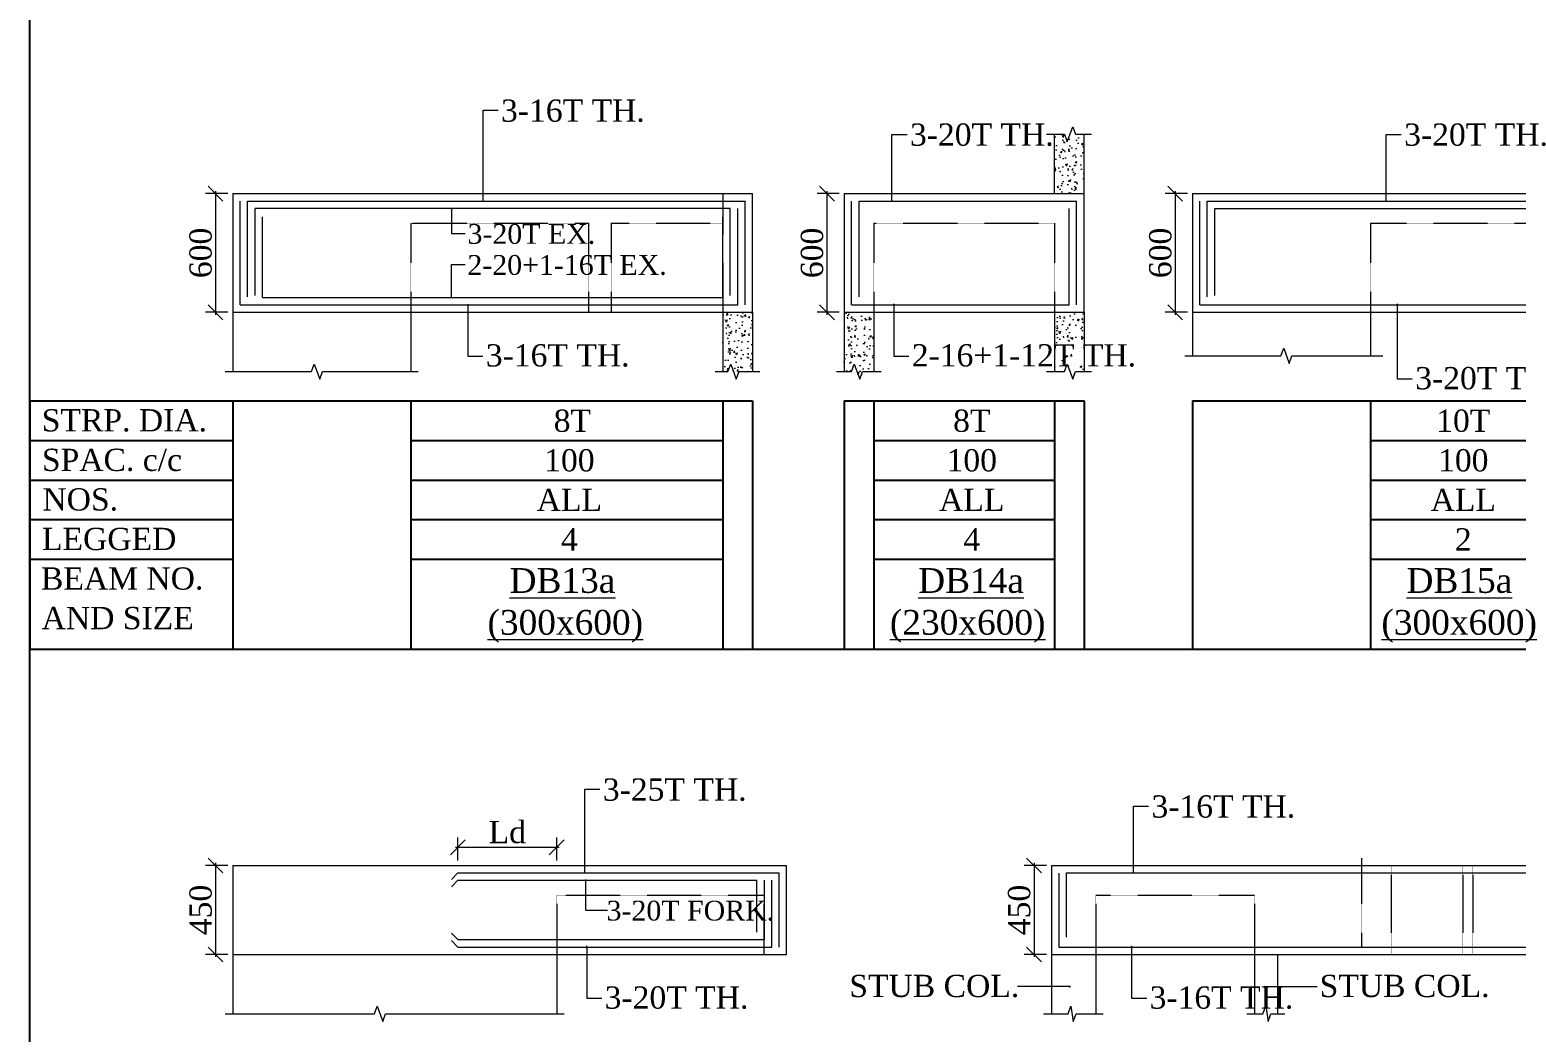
# Model space of a CAD drawing. Header units: millimetres. Extents: x 9787089 to 10042845, y -7706546 to -7623003.
# Drawn here: x 9914783 to 9929814, y -7682409 to -7672271 of the extents above; entities that cross this region are included whole.
import ezdxf
from ezdxf.enums import TextEntityAlignment as Align

# ---------------------------------------------------------------- set-up
doc = ezdxf.new("R2010")
doc.units = ezdxf.units.MM
doc.header["$LTSCALE"] = 10
doc.header["$PDMODE"] = 3
doc.linetypes.add('HIDDEN', pattern=[0.375, 0.25, -0.125])
doc.layers.add('S-COLUMN & WALL', color=7, linetype='Continuous', lineweight=18, true_color=0xfa321e)
for name, color, linetype, lineweight in [('S-CUT OUT LINE', 9, 'Continuous', 0), ('S-DIM L.S.', 7, 'Continuous', 0), ('S-HATCH', 8, 'Continuous', 0), ('S-L.S.SECTION', 5, 'Continuous', 0), ('S-L.S.SLAB LINE', 252, 'HIDDEN', 0), ('S-L.S.STEEL', 1, 'Continuous', 9), ('S-SECTION MARK', 7, 'Continuous', 0), ('S-TEXT', 7, 'Continuous', 0), ('S-TEXT L.S. BEAM NO.', 30, 'Continuous', 0), ('S-TEXT. L.S.', 7, 'Continuous', 0)]:
    doc.layers.add(name, color=color, linetype=linetype, lineweight=lineweight)
doc.layers.add('S-SHEET', color=250, linetype='Continuous')
doc.styles.add('135', font='arial.ttf', dxfattribs={"width": 0.8, "height": 135})
doc.styles.get("Standard").update_dxf_attribs({"font": 'arial.ttf'})
doc.styles.add('TEXT', font='times.ttf')
doc.dimstyles.new('75', dxfattribs={"dimtxt": 135, "dimasz": 90, "dimexe": 0.1, "dimexo": 0.03, "dimgap": 0.09, "dimtad": 1, "dimdec": 0, "dimzin": 0, "dimdsep": 46, "dimtxsty": '135', "dimblk": 'ARCHTICK', "dimcen": 0.09, "dimclrd": 256, "dimclre": 256, "dimclrt": 256, "dimadec": 0, "dimazin": 0, "dimtfac": 1, "dimtdec": 0, "dimtofl": 0, "dimtmove": 1, "dimatfit": 3, "dimldrblk": 'DOTSMALL', "dimfxl": 1, "dimtolj": 1, "dimtzin": 0, "dimlwd": -1, "dimlwe": -1, "dimarcsym": 0})
doc.dimstyles.new('SETU_1', dxfattribs={"dimtxt": 200, "dimasz": 150, "dimexe": 100, "dimexo": 50, "dimgap": 35, "dimtad": 1, "dimdec": 0, "dimzin": 0, "dimdsep": 46, "dimtxsty": 'Standard', "dimblk": 'OBLIQUE', "dimcen": 150, "dimdle": 25, "dimclrd": 256, "dimclre": 7, "dimclrt": 256, "dimadec": 0, "dimazin": 0, "dimtfac": 1, "dimtdec": 0, "dimtofl": 0, "dimtmove": 1, "dimatfit": 3, "dimfxl": 1, "dimtolj": 1, "dimtzin": 0, "dimlwd": -1, "dimlwe": 5, "dimarcsym": 1})
pattern_1 = [(50, (-325636.58, 96778.73), (182.184669, -15.9390855), [19.05, -209.55]), (355, (-325636.58, 96778.73), (-35.2434214, 191.0568452), [15.24, -167.6405842]), (100.4514447, (-325621.4, 96777.4), (146.941247, 175.117752), [16.1900088, -178.0902446]), (46.1842, (-325636.58, 96829.53), (271.079041, -42.042328), [28.575, -314.325]), (96.6355576, (-325614, 96826.03), (237.404134, 247.4261246), [24.285023, -267.135608]), (351.1841512, (-325636.58, 96829.53), (237.404134, 247.4261246), [22.859967, -251.459732]), (21, (-325611.18, 96816.83), (151.6143913, -102.2651982), [19.05, -209.55]), (326, (-325611.18, 96816.83), (61.8020283, 184.187966), [15.24, -167.64]), (71.451445, (-325598.55, 96808.3), (213.4164193, 81.922769), [16.1900088, -178.0899376]), (37.5, (-325636.584, 96778.73), (3.08860325, 84.55503887), [0, -165.608, 0, -170.18, 0, -168.275]), (7.5, (-325636.58, 96778.73), (66.8196625, 100.1805748), [0, -97.028, 0, -161.798, 0, -64.135]), (327.5, (-325693.226, 96778.73), (135.59059517, -5.728744), [0, -63.5, 0, -198.12, 0, -262.89]), (317.5, (-325718.63, 96778.73), (148.1291814, 25.426491), [0, -82.55, 0, -131.572, 0, -186.69])]

# ---------------------------------------------------------------- blocks, each defined once
blk = doc.blocks.new('_ArchTick')
at = {"color": 0, "linetype": 'ByBlock', "const_width": 0.15}
blk.add_lwpolyline([(-0.5, -0.5), (0.5, 0.5)], dxfattribs=at)
blk = doc.blocks.new('_Oblique')
at = {"color": 0, "linetype": 'ByBlock', "lineweight": -2}
blk.add_line((-0.5, -0.5), (0.5, 0.5), dxfattribs=at)
blk = doc.blocks.new('*D32')
at = {"layer": 'Defpoints', "color": 0, "transparency": 16777216}
for p in [(9916837, -7673928), (9916661, -7675128), (9916837, -7675128)]:
    blk.add_point(p, dxfattribs=at)
at = {"layer": 'S-DIM L.S.', "color": 7, "lineweight": 5, "transparency": 16777216}
for p, q in [((9916787, -7673928), (9916561, -7673928)), ((9916787, -7675128), (9916561, -7675128))]:
    blk.add_line(p, q, dxfattribs=at)
at = {"layer": 'S-DIM L.S.', "transparency": 16777216}
blk.add_line((9916661, -7673903), (9916661, -7675153), dxfattribs=at)
at = {"layer": 'S-DIM L.S.', "transparency": 16777216, "xscale": 150, "yscale": 150, "zscale": 150}
for p, rotation in [((9916661, -7673928), 90), ((9916661, -7675128), 270)]:
    blk.add_blockref('_Oblique', p, dxfattribs=dict(at, rotation=rotation))
at = {"layer": 'S-DIM L.S.', "transparency": 16777216, "insert": (9916512, -7674528), "char_height": 225, "attachment_point": 5, "rotation": 90, "style": 'TEXT'}
blk.add_mtext('\\A1;600', dxfattribs=at)
blk = doc.blocks.new('*D33')
at = {"layer": 'Defpoints', "color": 0, "transparency": 16777216}
for p in [(9923019, -7673928), (9922844, -7675128), (9923019, -7675128)]:
    blk.add_point(p, dxfattribs=at)
at = {"layer": 'S-DIM L.S.', "color": 7, "lineweight": 5, "transparency": 16777216}
for p, q in [((9922969, -7673928), (9922744, -7673928)), ((9922969, -7675128), (9922744, -7675128))]:
    blk.add_line(p, q, dxfattribs=at)
at = {"layer": 'S-DIM L.S.', "transparency": 16777216}
blk.add_line((9922844, -7673903), (9922844, -7675153), dxfattribs=at)
at = {"layer": 'S-DIM L.S.', "transparency": 16777216, "xscale": 150, "yscale": 150, "zscale": 150}
for p, rotation in [((9922844, -7673928), 90), ((9922844, -7675128), 270)]:
    blk.add_blockref('_Oblique', p, dxfattribs=dict(at, rotation=rotation))
at = {"layer": 'S-DIM L.S.', "transparency": 16777216, "insert": (9922694, -7674528), "char_height": 225, "attachment_point": 5, "rotation": 90, "style": 'TEXT'}
blk.add_mtext('\\A1;600', dxfattribs=at)
blk = doc.blocks.new('*D34')
at = {"layer": 'Defpoints', "color": 0, "transparency": 16777216}
for p in [(9926540, -7673928), (9926365, -7675128), (9926540, -7675128)]:
    blk.add_point(p, dxfattribs=at)
at = {"layer": 'S-DIM L.S.', "color": 7, "lineweight": 5, "transparency": 16777216}
for p, q in [((9926490, -7673928), (9926265, -7673928)), ((9926490, -7675128), (9926265, -7675128))]:
    blk.add_line(p, q, dxfattribs=at)
at = {"layer": 'S-DIM L.S.', "transparency": 16777216}
blk.add_line((9926365, -7673903), (9926365, -7675153), dxfattribs=at)
at = {"layer": 'S-DIM L.S.', "transparency": 16777216, "xscale": 150, "yscale": 150, "zscale": 150}
for p, rotation in [((9926365, -7673928), 90), ((9926365, -7675128), 270)]:
    blk.add_blockref('_Oblique', p, dxfattribs=dict(at, rotation=rotation))
at = {"layer": 'S-DIM L.S.', "transparency": 16777216, "insert": (9926216, -7674528), "char_height": 225, "attachment_point": 5, "rotation": 90, "style": 'TEXT'}
blk.add_mtext('\\A1;600', dxfattribs=at)
blk = doc.blocks.new('*D41')
at = {"layer": 'Defpoints', "color": 0, "transparency": 16777216}
for p in [(9916837, -7680722), (9916661, -7681622), (9916837, -7681622)]:
    blk.add_point(p, dxfattribs=at)
at = {"layer": 'S-DIM L.S.', "color": 7, "lineweight": 5, "transparency": 16777216}
for p, q in [((9916787, -7680722), (9916561, -7680722)), ((9916787, -7681622), (9916561, -7681622))]:
    blk.add_line(p, q, dxfattribs=at)
at = {"layer": 'S-DIM L.S.', "transparency": 16777216}
blk.add_line((9916661, -7680697), (9916661, -7681647), dxfattribs=at)
at = {"layer": 'S-DIM L.S.', "transparency": 16777216, "xscale": 150, "yscale": 150, "zscale": 150}
for p, rotation in [((9916661, -7680722), 90), ((9916661, -7681622), 270)]:
    blk.add_blockref('_Oblique', p, dxfattribs=dict(at, rotation=rotation))
at = {"layer": 'S-DIM L.S.', "transparency": 16777216, "insert": (9916512, -7681172), "char_height": 225, "attachment_point": 5, "rotation": 90, "style": 'TEXT'}
blk.add_mtext('\\A1;450', dxfattribs=at)
blk = doc.blocks.new('*D42')
at = {"layer": 'Defpoints', "color": 0, "transparency": 16777216}
for p in [(9919112, -7680539), (9919112, -7680722), (9920112, -7680722)]:
    blk.add_point(p, dxfattribs=at)
at = {"layer": 'S-DIM L.S.', "color": 7, "lineweight": 5, "transparency": 16777216}
for p, q in [((9919112, -7680672), (9919112, -7680439)), ((9920112, -7680672), (9920112, -7680439))]:
    blk.add_line(p, q, dxfattribs=at)
at = {"layer": 'S-DIM L.S.', "transparency": 16777216}
blk.add_line((9920137, -7680539), (9919087, -7680539), dxfattribs=at)
at = {"layer": 'S-DIM L.S.', "transparency": 16777216, "xscale": 150, "yscale": 150, "zscale": 150, "rotation": 180}
blk.add_blockref('_Oblique', (9919112, -7680539), dxfattribs=at)
at = {"layer": 'S-DIM L.S.', "transparency": 16777216, "xscale": 150, "yscale": 150, "zscale": 150}
blk.add_blockref('_Oblique', (9920112, -7680539), dxfattribs=at)
at = {"layer": 'S-DIM L.S.', "transparency": 16777216, "insert": (9919612, -7680386), "char_height": 225, "attachment_point": 5, "style": 'TEXT'}
blk.add_mtext('\\A1;Ld', dxfattribs=at)
blk = doc.blocks.new('*D43')
at = {"layer": 'Defpoints', "color": 0, "transparency": 16777216}
for p in [(9925113, -7680722), (9924938, -7681622), (9925113, -7681622)]:
    blk.add_point(p, dxfattribs=at)
at = {"layer": 'S-DIM L.S.', "color": 7, "lineweight": 5, "transparency": 16777216}
for p, q in [((9925063, -7680722), (9924838, -7680722)), ((9925063, -7681622), (9924838, -7681622))]:
    blk.add_line(p, q, dxfattribs=at)
at = {"layer": 'S-DIM L.S.', "transparency": 16777216}
blk.add_line((9924938, -7680697), (9924938, -7681647), dxfattribs=at)
at = {"layer": 'S-DIM L.S.', "transparency": 16777216, "xscale": 150, "yscale": 150, "zscale": 150}
for p, rotation in [((9924938, -7680722), 90), ((9924938, -7681622), 270)]:
    blk.add_blockref('_Oblique', p, dxfattribs=dict(at, rotation=rotation))
at = {"layer": 'S-DIM L.S.', "transparency": 16777216, "insert": (9924789, -7681172), "char_height": 225, "attachment_point": 5, "rotation": 90, "style": 'TEXT'}
blk.add_mtext('\\A1;450', dxfattribs=at)

msp = doc.modelspace()

# ---------------------------------------------------------------- hatches: boundary and pattern name
at = {"layer": 'S-HATCH', "linetype": 'ByBlock'}
h = msp.add_hatch(dxfattribs=at)
h.set_pattern_fill('AR-CONC', color=256)
h.set_pattern_definition(pattern_1)
h.paths.add_polyline_path([(9925443.8, -7673328.3), (9925358.6, -7673328.3), (9925330.7, -7673251.4), (9925274.7, -7673405.1), (9925246.7, -7673328.3), (9925143.8, -7673328.3), (9925143.8, -7673928.3), (9925443.8, -7673928.3)])
h = msp.add_hatch(dxfattribs=at)
h.set_pattern_fill('AR-CONC', color=256)
h.set_pattern_definition([(50, (-270111.4, 139779.17), (182.184669, -15.9390855), [19.05, -209.55]), (355, (-270111.4, 139779.17), (-35.2434214, 191.0568452), [15.24, -167.6405842]), (100.4514447, (-270096.22, 139777.84), (146.941247, 175.117752), [16.1900088, -178.0902446]), (46.1842, (-270111.4, 139829.97), (271.079041, -42.042328), [28.575, -314.325]), (96.6355576, (-270088.8, 139826.47), (237.404134, 247.4261246), [24.285023, -267.135608]), (351.1841512, (-270111.4, 139829.97), (237.404134, 247.4261246), [22.859967, -251.459732]), (21, (-270086, 139817.27), (151.6143913, -102.2651982), [19.05, -209.55]), (326, (-270086, 139817.27), (61.8020283, 184.187966), [15.24, -167.64]), (71.451445, (-270073.36, 139808.75), (213.4164193, 81.922769), [16.1900088, -178.0899376]), (37.5, (-270111.4, 139779.17), (3.08860325, 84.55503887), [0, -165.608, 0, -170.18, 0, -168.275]), (7.5, (-270111.4, 139779.17), (66.8196625, 100.1805748), [0, -97.028, 0, -161.798, 0, -64.135]), (327.5, (-270168.04, 139779.17), (135.59059517, -5.728744), [0, -63.5, 0, -198.12, 0, -262.89]), (317.5, (-270193.44, 139779.17), (148.1291814, 25.426491), [0, -82.55, 0, -131.572, 0, -186.69])])
h.paths.add_polyline_path([(9922091.6, -7675128.3), (9921791.6, -7675128.3), (9921791.6, -7675728.3), (9921843.7, -7675728.3), (9921871.6, -7675651.4), (9921927.6, -7675805.1), (9921955.6, -7675728.3), (9922091.6, -7675728.3)])
h = msp.add_hatch(dxfattribs=at)
h.set_pattern_fill('AR-CONC', color=256)
h.set_pattern_definition(pattern_1)
h.paths.add_polyline_path([(9923318.8, -7675128.3), (9923018.9, -7675128.3), (9923018.9, -7675728.3), (9923091.7, -7675728.3), (9923119.7, -7675651.4), (9923175.6, -7675805.1), (9923203.6, -7675728.3), (9923318.8, -7675728.3)])
h = msp.add_hatch(dxfattribs=at)
h.set_pattern_fill('AR-CONC', color=256)
h.set_pattern_definition(pattern_1)
h.paths.add_polyline_path([(9925443.8, -7675728.3), (9925358.6, -7675728.3), (9925330.7, -7675805.1), (9925274.7, -7675651.4), (9925246.7, -7675728.3), (9925143.8, -7675728.3), (9925143.8, -7675128.3), (9925443.8, -7675128.3)])

# ---------------------------------------------------------------- linework, layer by layer
at = {"layer": 'S-COLUMN & WALL', "color": 20, "ltscale": 0.1, "true_color": 0xff2424}
for p, q in [((9925113.2, -7681622.1, 0), (9925113.2, -7682222.1, 0)), ((9925563.3, -7681622.1, 0), (9925563.3, -7682222.1, 0))]:
    msp.add_line(p, q, dxfattribs=at)
at = {"layer": 'S-COLUMN & WALL', "color": 230, "ltscale": 0.1, "true_color": 0xff148a}
for p, q in [((9927168.2, -7681622.1, 0), (9927168.2, -7682222.1, 0)), ((9927398.2, -7681622.1, 0), (9927398.2, -7682222.1, 0))]:
    msp.add_line(p, q, dxfattribs=at)
at = {"layer": 'S-COLUMN & WALL', "color": 20, "ltscale": 0.1, "true_color": 0xff2424, "elevation": 0}
msp.add_lwpolyline([(9925034.9, -7682222.1), (9925283.2, -7682222.1), (9925311.1, -7682145.3), (9925335.1, -7682299), (9925363.1, -7682222.1), (9925638.3, -7682222.1)], dxfattribs=at)
at = {"layer": 'S-COLUMN & WALL', "color": 230, "ltscale": 0.1, "true_color": 0xff148a, "elevation": 0}
msp.add_lwpolyline([(9927089.9, -7682222.1), (9927253.1, -7682222.1), (9927281.1, -7682145.3), (9927305, -7682299), (9927333, -7682222.1), (9927473.2, -7682222.1)], dxfattribs=at)
at = {"layer": 'S-CUT OUT LINE', "color": 5, "elevation": 0}
for points in [[(9925065.5, -7673328.3), (9925246.7, -7673328.3), (9925274.7, -7673405.1), (9925330.7, -7673251.4), (9925358.6, -7673328.3), (9925518.8, -7673328.3)], [(9926461.9, -7675568.6), (9927434.3, -7675568.6), (9927462.2, -7675491.8), (9927518.2, -7675645.5), (9927546.2, -7675568.6), (9928464.2, -7675568.6)], [(9916758.3, -7675728.3), (9917631.3, -7675728.3), (9917659.2, -7675651.4), (9917715.2, -7675805.1), (9917743.1, -7675728.3), (9918711.6, -7675728.3)], [(9921713.3, -7675728.3), (9921843.7, -7675728.3), (9921871.6, -7675651.4), (9921927.6, -7675805.1), (9921955.6, -7675728.3), (9922166.6, -7675728.3)], [(9922940.6, -7675728.3), (9923091.7, -7675728.3), (9923119.7, -7675651.4), (9923175.6, -7675805.1), (9923203.6, -7675728.3), (9923393.9, -7675728.3)], [(9925065.5, -7675728.3), (9925246.7, -7675728.3), (9925274.7, -7675651.4), (9925330.7, -7675805.1), (9925358.6, -7675728.3), (9925518.8, -7675728.3)], [(9916758.3, -7682222.1), (9918269.4, -7682222.1), (9918297.4, -7682145.3), (9918353.3, -7682299), (9918381.3, -7682222.1), (9920186.6, -7682222.1)]]:
    msp.add_lwpolyline(points, dxfattribs=at)
at = {"layer": 'S-L.S.SECTION'}
for p, q in [((9925143.8, -7673928.3), (9925143.8, -7673328.3)), ((9925443.8, -7673928.3), (9925443.8, -7673328.3)), ((9916836.6, -7673928.3), (9922091.6, -7673928.3)), ((9916836.6, -7673928.3), (9916836.6, -7675128.3)), ((9922091.6, -7675128.3), (9922091.6, -7673928.3)), ((9923018.8, -7673928.3), (9925443.8, -7673928.3)), ((9923018.9, -7673928.3), (9923018.9, -7675128.3)), ((9925443.8, -7675128.3), (9925443.8, -7673928.3)), ((9926540.2, -7673928.3), (9934750.3, -7673928.3)), ((9926540.2, -7673928.3), (9926540.2, -7675128.3)), ((9916836.6, -7675128.3), (9922091.6, -7675128.3)), ((9916836.6, -7675128.3), (9916836.6, -7675728.3)), ((9918636.6, -7675128.3), (9918636.6, -7675728.3)), ((9921791.6, -7675128.3), (9921791.6, -7675728.3)), ((9922091.6, -7675128.3), (9922091.6, -7675728.3)), ((9923018.8, -7675128.3), (9925443.8, -7675128.3)), ((9923018.9, -7675128.3), (9923018.9, -7675728.3)), ((9923318.9, -7675128.3), (9923318.9, -7675728.3)), ((9925143.8, -7675128.3), (9925143.8, -7675728.3)), ((9925443.8, -7675128.3), (9925443.8, -7675728.3)), ((9926540.2, -7675128.3), (9934750.3, -7675128.3)), ((9926540.2, -7675128.3), (9926540.2, -7675568.6)), ((9928340.2, -7675128.3), (9928340.2, -7675568.6)), ((9916836.6, -7680722.1), (9922436.6, -7680722.1, 0)), ((9916836.6, -7680722.1), (9916836.6, -7682222.1)), ((9922436.6, -7681622.1, 0), (9922436.6, -7680722.1, 0)), ((9925113.2, -7680722.1, 0), (9937433.2, -7680722.1)), ((9925113.2, -7680722.1, 0), (9925113.2, -7681622.1, 0)), ((9916836.6, -7681622.1), (9922436.6, -7681622.1, 0)), ((9920111.6, -7681622.1), (9920111.6, -7682222.1)), ((9925113.2, -7681622.1, 0), (9937433.2, -7681622.1))]:
    msp.add_line(p, q, dxfattribs=at)
at = {"layer": 'S-L.S.SLAB LINE', "ltscale": 0.3}
for p, q in [((9921791.6, -7673928.3), (9921791.6, -7675128.3)), ((9916836.6, -7674228.3), (9916836.6, -7674228.3)), ((9918636.6, -7674228.3), (9920431.6, -7674228.3)), ((9918636.6, -7674228.3), (9918636.6, -7675128.3)), ((9920431.6, -7674228.3), (9920431.6, -7675128.3)), ((9920661.6, -7674228.3), (9920661.6, -7675128.3)), ((9920661.6, -7674228.3), (9921791.6, -7674228.3)), ((9923018.8, -7674228.3), (9923018.9, -7674228.3)), ((9923318.8, -7674228.3), (9925143.8, -7674228.3)), ((9923318.9, -7674228.3), (9923318.9, -7675128.3)), ((9925143.8, -7674228.3), (9925143.8, -7675128.3)), ((9926540.2, -7674228.3), (9926540.2, -7674228.3)), ((9928340.2, -7674228.3), (9930135.2, -7674228.3)), ((9928340.2, -7674228.3), (9928340.2, -7675128.3)), ((9928248.2, -7680647.1), (9928248.2, -7681547.1)), ((9928548.2, -7680722.1), (9928548.2, -7681622.1)), ((9929273.2, -7680722.1), (9929273.2, -7681622.1)), ((9929373.2, -7680722.1), (9929373.2, -7681622.1)), ((9920111.6, -7681022.1), (9920111.6, -7681622.1)), ((9920111.6, -7681022.1), (9922206.6, -7681022.1)), ((9922206.6, -7681022.1), (9922206.6, -7681622.1)), ((9925563.3, -7681022.1, 0), (9925563.3, -7681622.1, 0)), ((9925563.3, -7681022.1, 0), (9927168.2, -7681022.1, 0)), ((9927168.2, -7681022.1, 0), (9927168.2, -7681622.1, 0))]:
    msp.add_line(p, q, dxfattribs=at)
at = {"layer": 'S-L.S.STEEL'}
for p, q in [((9916911.6, -7675053.3), (9916911.6, -7674003.3)), ((9916986.6, -7674003.3), (9922016.6, -7674003.3)), ((9916986.6, -7674973.6), (9916986.6, -7674003.3)), ((9922016.6, -7675053.3), (9922016.6, -7674003.3)), ((9923093.8, -7675053.3), (9923093.8, -7674003.3)), ((9923168.8, -7674003.3), (9925368.8, -7674003.3)), ((9923168.8, -7674973.6), (9923168.8, -7674003.3)), ((9925368.8, -7675053.3), (9925368.8, -7674003.3)), ((9926615.2, -7675053.3), (9926615.2, -7674003.3)), ((9926690.2, -7674973.6), (9926690.2, -7674003.3)), ((9926690.2, -7674003.3), (9934586.4, -7674003.3)), ((9921866.6, -7674078.3), (9917061.6, -7674078.3)), ((9917061.6, -7674957.1), (9917061.6, -7674078.3)), ((9917136.6, -7674978.3), (9917136.6, -7674161.8)), ((9921791.6, -7674978.3), (9921791.6, -7674161.8)), ((9921866.6, -7674957.1), (9921866.6, -7674078.3)), ((9921941.6, -7675053.3), (9921941.6, -7674078.3)), ((9925293.8, -7675053.3), (9925293.8, -7674078.3)), ((9926765.2, -7674957.1), (9926765.2, -7674078.3)), ((9926765.2, -7674078.3), (9934504.4, -7674078.3)), ((9916911.6, -7675053.3), (9921941.6, -7675053.3)), ((9917136.6, -7674978.3), (9921791.6, -7674978.3)), ((9923093.8, -7675053.3), (9925293.8, -7675053.3)), ((9926615.2, -7675053.3), (9934668.3, -7675053.3)), ((9919111.6, -7680797.1), (9919048.4, -7680864)), ((9919111.6, -7680872.1), (9919048.4, -7680939)), ((9919111.6, -7680797.1), (9922361.6, -7680797.1, 0)), ((9919111.6, -7680872.1), (9922136.6, -7680872.1, 0)), ((9922136.6, -7681397.1, 0), (9922136.6, -7680872.1, 0)), ((9922211.6, -7681472.1, 0), (9922211.6, -7680872.1, 0)), ((9922286.6, -7681547.1, 0), (9922286.6, -7680872.1, 0)), ((9922361.6, -7681547.1, 0), (9922361.6, -7680797.1, 0)), ((9925188.2, -7680798.5, 0), (9925188.2, -7681547.1, 0)), ((9925263.2, -7680797.1, 0), (9925263.2, -7681445.9, 0)), ((9919111.6, -7681472.1), (9919048.4, -7681405.3)), ((9919111.6, -7681547.1), (9919048.4, -7681480.3)), ((9919111.6, -7681472.1), (9922211.6, -7681472.1, 0)), ((9919111.6, -7681547.1), (9922286.6, -7681547.1, 0)), ((9925188.2, -7681547.1, 0), (9937358.2, -7681547.1))]:
    msp.add_line(p, q, dxfattribs=at)
msp.add_polyline3d([(9925263.2, -7680797.1, 0), (9937283.2, -7680797.1, 0)], dxfattribs=at)
at = {"layer": 'S-SHEET'}
for p, q in [((9914783.4, -7676024.8, 0), (9916836.6, -7676024.8, 0)), ((9914783.4, -7676024.8), (9914783.4, -7678534)), ((9916836.6, -7676024.8), (9916836.6, -7678534)), ((9916836.6, -7676024.8, 0), (9916836.6, -7678534, 0)), ((9916836.6, -7676024.8), (9916836.6, -7678534)), ((9916836.6, -7676024.8, 0), (9922091.6, -7676024.8, 0)), ((9916836.6, -7676024.8), (9916836.6, -7678534)), ((9918636.6, -7676024.8), (9918636.6, -7678534)), ((9921791.6, -7676024.8), (9921791.6, -7678534)), ((9922091.6, -7676024.8), (9922091.6, -7678534)), ((9923018.8, -7676024.8, 0), (9925443.8, -7676024.8, 0)), ((9923018.8, -7676024.8), (9923018.8, -7678534)), ((9923318.8, -7676024.8), (9923318.8, -7678534)), ((9925143.8, -7676024.8), (9925143.8, -7678534)), ((9925443.8, -7676024.8, 0), (9925443.8, -7678534, 0)), ((9926540.2, -7676024.8, 0), (9934750.3, -7676024.8, 0)), ((9926540.2, -7676024.8), (9926540.2, -7678534)), ((9928340.2, -7676024.8), (9928340.2, -7678534)), ((9914783.4, -7676424.8, 0), (9916836.6, -7676424.8, 0)), ((9918636.6, -7676424.8, 0), (9921791.6, -7676424.8, 0)), ((9923318.8, -7676424.8, 0), (9925143.8, -7676424.8, 0)), ((9928340.2, -7676424.8, 0), (9930135.2, -7676424.8, 0)), ((9914783.4, -7676824.8, 0), (9916836.6, -7676824.8, 0)), ((9918636.6, -7676824.8, 0), (9921791.6, -7676824.8, 0)), ((9923318.8, -7676824.8, 0), (9925143.8, -7676824.8, 0)), ((9928340.2, -7676824.8, 0), (9930135.2, -7676824.8, 0)), ((9914783.4, -7677224.8, 0), (9916836.6, -7677224.8, 0)), ((9918636.6, -7677224.8, 0), (9921791.6, -7677224.8, 0)), ((9923318.8, -7677224.8, 0), (9925143.8, -7677224.8, 0)), ((9928340.2, -7677224.8, 0), (9930135.2, -7677224.8, 0)), ((9914783.4, -7677624.8, 0), (9916836.6, -7677624.8, 0)), ((9918636.6, -7677624.8, 0), (9921791.6, -7677624.8, 0)), ((9923318.8, -7677624.8, 0), (9925143.8, -7677624.8, 0)), ((9928340.2, -7677624.8, 0), (9930135.2, -7677624.8, 0)), ((9914783.4, -7678534, 0), (9916836.6, -7678534, 0)), ((9914783.4, -7678534), (9966117.6, -7678534)), ((9916836.6, -7678534, 0), (9922091.6, -7678534, 0)), ((9923018.8, -7678534, 0), (9925443.8, -7678534, 0)), ((9926540.2, -7678534, 0), (9934750.3, -7678534, 0))]:
    msp.add_line(p, q, dxfattribs=at)
msp.add_lwpolyline([(9914783.4, -7659318.1), (9966117.6, -7659318.1), (9966117.6, -7700977.7), (9914783.4, -7700977.7)], close=True, dxfattribs=at)

# ---------------------------------------------------------------- texts
at = {"layer": 'S-COLUMN & WALL', "color": 20, "ltscale": 0.1, "true_color": 0xff2424, "style": 'TEXT'}
msp.add_text('STUB COL.', height=225, dxfattribs=at).set_placement((9923070.4, -7682052.7, 0))
at = {"layer": 'S-COLUMN & WALL', "color": 230, "ltscale": 0.1, "true_color": 0xff148a, "style": 'TEXT'}
msp.add_text('STUB COL.', height=225, dxfattribs=at).set_placement((9927825.7, -7682052.7, 0))
at = {"layer": 'S-TEXT', "style": 'TEXT'}
for s, p in [('STRP. DIA.', (9915740.3, -7676332.8, 0)), ('SPAC. c/c', (9915614.6, -7676732.8, 0)), ('NOS.', (9915294.1, -7677132.8, 0)), ('LEGGED', (9915586.7, -7677532.8, 0)), ('BEAM NO.', (9915718, -7677932.8, 0)), ('AND SIZE', (9915672.8, -7678332.8, 0))]:
    msp.add_text(s, height=225, dxfattribs=at).set_placement(p, align=Align.CENTER)
at = {"layer": 'S-TEXT', "linetype": 'ByBlock', "style": 'TEXT'}
for s, p in [('8T ', (9920312.5, -7676224.8, 0)), ('8T', (9924308.5, -7676224.8, 0)), ('10T', (9929278.2, -7676224.8, 0)), ('100', (9920240, -7676624.8, 0)), ('100', (9924308.5, -7676624.8, 0)), ('100', (9929278.2, -7676624.8, 0)), ('ALL', (9920240, -7677024.8, 0)), ('ALL', (9924308.5, -7677024.8, 0)), ('ALL', (9929278.2, -7677024.8, 0)), ('4', (9920240, -7677424.8, 0)), ('4', (9924308.5, -7677424.8, 0)), ('2', (9929278.2, -7677424.8, 0))]:
    msp.add_text(s, height=225, dxfattribs=at).set_placement(p, align=Align.MIDDLE_CENTER)
at = {"layer": 'S-TEXT L.S. BEAM NO.', "linetype": 'ByBlock', "style": 'TEXT'}
for s, p in [('%%UDB13a', (9919634.9, -7677965.4, 0)), ('%%UDB15a', (9928704, -7677965.4, 0)), ('%%U(300x600)', (9919412.2, -7678388.4, 0)), ('%%U(300x600)', (9928450.4, -7678388.4, 0))]:
    msp.add_text(s, height=250, dxfattribs=at).set_placement(p)
at = {"layer": 'S-TEXT L.S. BEAM NO.', "color": 1, "linetype": 'ByBlock', "style": 'TEXT'}
for s, p in [('%%UDB14a', (9923766.6, -7677965.4, 0)), ('%%U(230x600)', (9923480.7, -7678388.4, 0))]:
    msp.add_text(s, height=250, dxfattribs=at).set_placement(p)
at = {"layer": 'S-TEXT. L.S.', "style": 'TEXT'}
for s, height, p in [('3-16T TH.', 225, (9919548.7, -7673201.3, 0)), ('3-20T TH.', 225, (9923683.4, -7673444, 0)), ('3-20T TH.', 225, (9928680.5, -7673444, 0)), ('3-20T EX.', 200, (9919209.6, -7674435.8, 0)), ('2-20+1-16T EX.', 200, (9919208.4, -7674749.6, 0)), ('3-16T TH.', 225, (9919395, -7675676.1, 0)), ('2-16+1-12T TH.', 225, (9923701.8, -7675676.1, 0)), ('3-20T TH.', 225, (9928792.1, -7675907, 0)), ('3-25T TH.', 225, (9920578, -7680067.1, 0)), ('3-16T TH.', 225, (9926125.4, -7680237.9, 0)), ('3-20T FORK.', 200, (9920615.8, -7681278.8, 0)), ('3-20T TH.', 225, (9920596.3, -7682170, 0)), ('3-16T TH.', 225, (9926106.2, -7682170, 0))]:
    msp.add_text(s, height=height, dxfattribs=at).set_placement(p)

# ---------------------------------------------------------------- dimensions: what is measured, and where the dimension line sits
at = {"layer": 'S-DIM L.S.', "color": 7}
for base, p1, p2, picture, middle in [((9916661.4, -7675128.3), (9916836.6, -7673928.3), (9916836.6, -7675128.3), '*D32', (9916512, -7674528.3)), ((9922843.7, -7675128.3), (9923018.8, -7673928.3), (9923018.8, -7675128.3), '*D33', (9922694.2, -7674528.3)), ((9926365, -7675128.3, 0), (9926540.2, -7673928.3, 0), (9926540.2, -7675128.3, 0), '*D34', (9926215.6, -7674528.3, 0)), ((9916661.4, -7681622.1), (9916836.6, -7680722.1), (9916836.6, -7681622.1), '*D41', (9916512, -7681172.1)), ((9924938, -7681622.1, 0), (9925113.2, -7680722.1, 0), (9925113.2, -7681622.1, 0), '*D43', (9924788.6, -7681172.1, 0))]:
    dim = msp.add_linear_dim(base=base, p1=p1, p2=p2, angle=90, dimstyle='SETU_1', override={"dimtxt": 225, "dimlfac": 0.5, "dimtxsty": 'TEXT'}, dxfattribs=at)
    dim.commit()
    dim.dimension.update_dxf_attribs({"geometry": picture, "text_midpoint": middle})
dim = msp.add_linear_dim(base=(9919111.6, -7680538.7), p1=(9920111.6, -7680722.1), p2=(9919111.6, -7680722.1), text='Ld', dimstyle='SETU_1', override={"dimtxt": 225, "dimlfac": 0.5, "dimtxsty": 'TEXT'}, dxfattribs=at)
dim.commit()
dim.dimension.update_dxf_attribs({"geometry": '*D42', "text_midpoint": (9919611.6, -7680386.1)})

# ---------------------------------------------------------------- leaders
at = {"layer": 'S-SECTION MARK'}
for points in [[(9919367, -7674003.3, 0), (9919367, -7673086.1, 0), (9919519.6, -7673086.1, 0)], [(9923501.8, -7674003.3, 0), (9923501.8, -7673328.9, 0), (9923654.3, -7673328.9, 0)], [(9928498.8, -7674003.3, 0), (9928498.8, -7673328.9, 0), (9928651.4, -7673328.9, 0)], [(9919046.6, -7674078.3, 0), (9919046.6, -7674330.6, 0), (9919185.9, -7674330.6, 0)], [(9919046.6, -7674978.3, 0), (9919046.6, -7674644.4, 0), (9919185.9, -7674644.4, 0)], [(9919213.4, -7675053.3, 0), (9919213.4, -7675571.3, 0), (9919365.9, -7675571.3, 0)], [(9923520.1, -7675049.3, 0), (9923520.1, -7675571.3, 0), (9923672.7, -7675571.3, 0)], [(9928610.4, -7675049.3, 0), (9928610.4, -7675802.1, 0), (9928763, -7675802.1, 0)], [(9920396.3, -7680797.1, 0), (9920396.3, -7679951.9, 0), (9920548.9, -7679951.9, 0)], [(9925943.8, -7680797.1, 0), (9925943.8, -7680122.7, 0), (9926096.3, -7680122.7, 0)], [(9920403, -7680872.1, 0), (9920403, -7681173.6, 0), (9920626.2, -7681173.6, 0)], [(9920414.7, -7681543.2, 0), (9920414.7, -7682065.1, 0), (9920567.2, -7682065.1, 0)], [(9925924.6, -7681543.2, 0), (9925924.6, -7682065.1, 0), (9926077.1, -7682065.1, 0)]]:
    msp.add_leader(points, dimstyle='75', override={"dimasz": 75}, dxfattribs=at)
at = {"layer": 'S-SECTION MARK', "color": 20, "true_color": 0xff2424}
msp.add_leader([(9925300.4, -7681947.5, 0), (9924772.3, -7681947.5, 0)], dimstyle='75', override={"dimasz": 75, "dimclrd": 20}, dxfattribs=at)
at = {"layer": 'S-SECTION MARK', "color": 230, "true_color": 0xff148a}
msp.add_leader([(9927272.8, -7681947.5, 0), (9927800.9, -7681947.5, 0)], dimstyle='75', override={"dimasz": 75, "dimclrd": 230}, dxfattribs=at)

doc.saveas('drawing.dxf')
